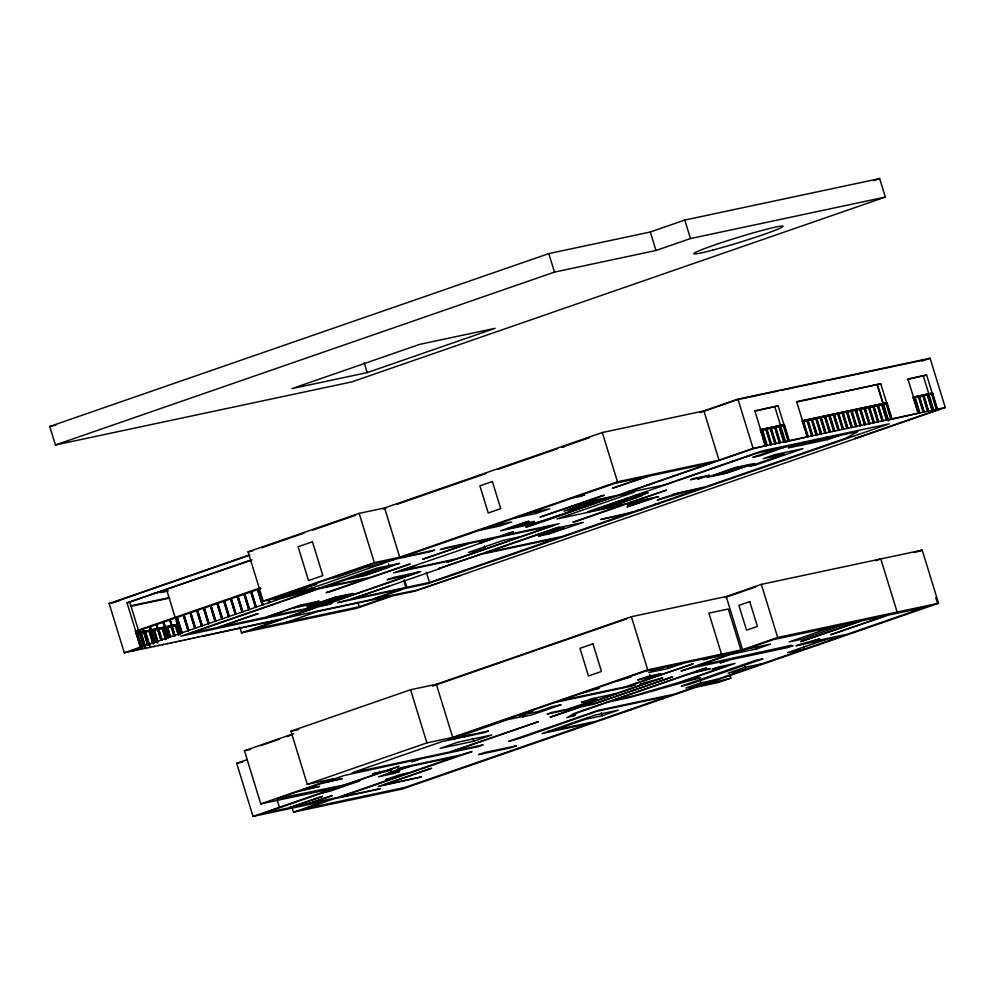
<?xml version="1.0" encoding="UTF-8"?>
<svg xmlns="http://www.w3.org/2000/svg" width="995" height="995" viewBox="0 0 995 995"><rect width="100%" height="100%" fill="white"/><g stroke="black" fill="none" stroke-linecap="round" stroke-linejoin="round"><path stroke-width="1.49" d="M49.75 426.469L548.805 253.601L650.307 231.997L684.784 220.057L879.642 178.578L885.326 197.085L351.795 381.893L55.446 444.964L49.75 426.469L55.832 425.176M55.446 444.964L554.489 272.095L655.991 250.491L690.48 238.551L885.326 197.085M873.784 180.617L879.642 178.578M367.23 372.603L495.087 328.313L419.778 344.345L291.921 388.622L367.23 372.603L364.158 362.64M249.782 554.824L109.139 603.53L124.3 652.795L289.831 595.458L263.227 601.117L248.078 551.852L359.17 513.37L384.58 507.96L602.323 432.539L703.888 410.923L737.942 399.132L930.089 358.237L945.25 407.502L415.35 591.042L392.664 595.881L356.931 608.256L241.511 632.82L239.733 627.024M261.822 547.747L304.084 533.109M312.828 530.074L355.091 515.435M249.558 555.272L115.905 601.565L118.94 600.918M383.349 509.054L385.873 508.184M397.341 504.216L486.207 473.433M497.861 469.391L557.586 448.708M589.438 437.676L561.69 447.29L564.277 446.73M140.656 647.136L127.049 602.895L251.797 559.688M127.049 602.895L251.635 560.11M700.157 412.552L737.183 399.729M754.484 411.308L778.127 405.836L788.873 440.785L788.102 440.984L783.351 425.549L784.533 425.201L761.163 430.188M129.823 602.311L143.429 646.539L140.432 647.185L135.444 631.104L260.192 587.896M260.926 588.431L135.643 631.75L140.867 647.086M921.594 360.874L924.517 359.854L827.84 380.438M922.751 360.775L930.089 358.237M144.511 632.099L145.183 631.862L149.511 645.892M171.327 626.39L171.998 626.154M796.386 402.129L880.762 383.734L891.582 418.92M263.227 601.117L374.319 562.635L399.741 557.225L617.472 481.804L719.037 460.187L753.103 448.397L945.25 407.502M783.786 425.462L760.416 430.437L761.038 429.517L784.334 424.554L789.209 440.661L785.627 441.904L774.881 406.967M760.491 430.425L762.481 429.902L767.232 445.337L765.677 445.76M285.043 595.483L296.734 591.44L313.636 587.846L301.933 591.888L301.025 588.953M907.515 379.493L926.606 374.991L937.141 409.231M143.429 646.539L131.054 650.829L135.992 649.772L131.676 651.277M310.875 588.431L395.376 559.153M760.217 429.803L784.334 424.554M296.299 594.077L303.699 591.515M132.124 651.178L132.795 650.941M136.079 650.332L137.186 650.009M140.469 649.399L141.588 649.076M307.492 591.702L314.905 589.127M144.872 648.466L145.544 648.23L140.792 632.795M318.611 588.343L376.732 568.207L399.592 563.344L389.406 566.876L373.237 570.322L325.315 586.913M890.811 417.639L886.495 403.597L802.306 421.532L802.915 420.611L887.043 402.701L891.918 418.808L888.336 420.052L877.503 384.866M149.262 647.534L150.382 647.198L145.631 631.763M515.398 517.835L536.454 513.358L549.638 508.781L528.594 513.258M802.368 421.507L803.487 421.183L808.238 436.618L785.627 441.904M153.653 646.588L154.772 646.265M158.056 645.655L159.163 645.332M645.083 476.953L612.422 488.271L649.026 476.107M162.446 644.723L163.566 644.399M166.849 643.79L167.956 643.454M171.239 642.857L172.359 642.521M175.642 641.912L176.749 641.588M180.033 640.979L181.152 640.656M184.436 640.046L185.543 639.723M188.826 639.113L189.498 638.877M189.261 639.014L189.945 638.778M193.229 638.168L194.336 637.845M197.619 637.235L198.739 636.912M202.01 636.303L202.694 636.066M202.458 636.203L203.129 635.979M522.213 525.596L534.489 521.355L519.813 524.477M204.435 635.793L282.841 618.529L293.674 615.383M537.822 522.275L575.769 509.788M303.4 604.512L268.103 616.738L323.45 604.96L418.024 572.2M415.611 565.558L400.376 570.844L456.295 558.941L551.665 525.907L496.443 537.661L393.485 572.884L452.016 560.421L447.116 562.113L449.728 561.566L559.19 523.644L501.368 535.944L513.42 531.778L498.619 536.504L445.437 547.835L440.375 549.576L467.016 543.904L422.651 559.277L469.914 543.295L493.57 538.258L479.03 543.295L481.966 542.673M802.107 420.885L887.043 402.701M936.805 409.343L932.054 393.908L913.261 397.913L913.87 396.993L932.589 393L937.477 409.107L933.882 410.35L923.348 376.122M913.261 397.913L914.703 397.502L919.455 412.95M932.589 393L913.062 397.266M241.511 632.82L278.712 619.935L124.3 652.795M289.557 616.253L313.064 608.057L180.916 636.178L312.243 590.682L282.804 597.871M778.028 448.596L752.792 457.327L760.118 455.772L785.366 447.029M441.171 568.145L352.168 599.002L429.529 582.411L557.772 537.996L481.132 554.302L438.409 568.742L556.367 527.872L559.302 527.25L485.908 552.673L562.374 536.404L701.139 488.334L673.205 494.279L705.791 486.717L846.546 437.962L857.864 431.594L757.506 452.961L587.498 511.853L627.136 503.408L666.538 490.1L629.698 502.861L658.59 496.716L624.375 504.714L575.806 521.529L572.884 522.151L622.149 505.087L557.101 518.93L634.424 492.152L617.286 495.796L528.731 526.467L525.795 527.101L538.37 522.736L500.56 530.783L526.392 521.84L529.054 521.268L507.537 528.731L542.685 521.243L612.771 496.965L577.622 504.453L539.912 517.151L601.179 495.933L604.313 495.261L583.132 502.599L617.808 495.224L711.139 462.899L614.823 483.396L576.839 496.555L584.612 494.901L580.508 496.318L572.747 497.973L402.291 557.013L434.641 550.123L429.591 551.877L371.707 564.19L275.515 597.51L370.824 577.224L410.201 563.978L329.407 591.963L326.074 592.672L366.583 578.642L318.524 588.866L190.256 633.305L217.184 627.571L255.926 614.151L258.178 613.666L219.422 627.099L265.404 617.31L300.689 605.084L319.146 601.154L308.35 604.898L292.605 608.243M800.279 443.857L788.413 447.961L827.467 439.653L839.345 435.536M286.684 622.198L320.34 610.544M635.73 502.288L627.609 505.112L639.275 502.624L627.037 506.865L652.334 498.756M551.242 530.049L564.14 527.3L538.618 536.143L548.892 533.954L583.331 522.375L557.523 527.872M675.008 493.893L657.197 500.062L689.373 490.833M410.724 574.724L387.167 579.737L394.455 577.212L420.624 571.64L324.88 604.798L332.031 603.281L327.604 604.811L318.674 606.714L253.7 629.226L359.245 606.763L389.978 596.117L317.405 611.564M293.6 733.713L244.447 750.74L260.789 803.873L333.076 778.824L307.281 784.321L290.938 731.188L410.562 689.759L436.357 684.274L631.377 616.713L726.213 596.527L761.337 584.363L922.203 550.123L938.546 603.256L700.368 685.754L730.877 678.155L729.969 675.195M260.802 745.603L279.321 739.186M286.883 736.574L290.988 735.143M432.514 686.127L537.412 649.785M538.867 649.287L543.966 647.521M545.409 647.024L626.726 618.853M292.107 807.753L293.463 812.181L326.149 800.851L253.028 816.422L236.686 763.289L246.947 759.732M725.119 597.535L755.541 587M875.662 560.72L880.799 558.941L897.142 612.062M918.285 551.479L922.203 550.123M307.281 784.321L426.905 742.879L452.7 737.394L647.72 669.834L742.568 649.66L777.68 637.484L938.546 603.256M452.725 738.626L507.064 719.795L525.248 715.927L524.427 713.266M453.235 739.198L458.322 737.432M663.777 667.384L648.815 672.558L668.404 668.391L683.354 663.205M464.59 736.773L469.677 735.019M525.248 715.927L522.537 716.873L531.915 714.87L561.105 704.758L551.727 706.761L537.138 711.811L518.955 715.679L532.934 710.84L527.624 711.972M650.618 677.172L660.68 673.69L647.571 676.476L637.521 679.958L650.618 677.172L649.785 674.473M253.028 816.422L334.618 788.152L260.789 803.873M714.373 656.613L721.512 654.138L708.9 613.131L728.315 609.002L740.927 650.009L733.775 652.484M473.62 741.263L491.841 734.957L458.247 742.096L440.039 748.402L473.62 741.263L472.724 738.352M568.705 708.875L597.174 699.012L581.403 702.37L592.212 698.627L615.98 693.565M410.052 766.411L388.386 773.911L399.58 771.535L393.846 773.513L378.548 776.772L405.948 767.282L454.964 756.847L337.803 797.43L289.868 807.629L322.467 796.348L287.766 808.089L264.073 813.126L381.234 772.543L386.744 771.374L391.595 769.682L386.097 770.864L399.032 766.374L344.382 784.906L277.145 798.724L297.082 791.821L319.606 786.398L301.846 790.167L319.669 783.998L342.342 778.563L324.221 782.418L344.22 775.491L417.776 759.483L411.408 761.697L414.393 761.063L420.761 758.849L477.762 746.723L483.16 744.845L452.936 751.287L538.382 721.686L449.578 752.021L352.143 772.754L442.315 741.511L483.545 732.743L488.632 730.977L447.402 739.758L555.21 702.408L630.432 686.401L635.531 684.635L628.877 686.053L693.316 663.727L625.345 686.799L560.309 700.642L644.524 671.476L709.559 657.633L703.378 659.772L735.914 652.024L680.99 671.053L690.542 668.254L727.345 660.419L720.082 662.931L730.38 659.772L787.306 647.658L793.065 645.655L786.062 647.148L791.336 645.32L697.992 665.717L773.326 639.623L859.319 621.315L800.652 641.638L862.74 620.594L885.488 615.743L830.676 634.735L888.149 615.184L924.815 607.373L847.516 634.151L810.838 641.962L819.619 638.927L801.833 643.79L796.062 645.792L842.367 635.942L674.399 694.124L598.381 710.293L508.694 741.337L520.696 738.079L597.075 711.251L669.312 695.878L595.881 721.313L547.872 731.536M304.271 804.569L332.143 795.677L309.942 803.363M730.305 654.523L756.598 648.927L770.516 644.101L744.223 649.698M831.633 627.211L789.06 641.949L802.181 639.163L844.743 624.425M677.321 683.465L735.081 663.454L718.353 667.011L712.084 669.187L725.454 666.339L679.324 682.321L633.554 695.878L614.301 699.982L689.062 674.088L710.206 668.739L695.331 671.911L706.475 668.055L703.44 668.702L573.754 713.614L566.851 717.743L575.284 715.218L572.946 715.716L577.672 712.669L608.542 701.972L629.437 697.52L700.468 677.583L684.423 681.003M553.655 730.305L585.433 719.298L602.199 715.728L618.343 710.131L594.736 715.156L542.138 733.526L590.147 723.303L405.226 787.356L305.813 808.512L333.897 798.786L377.839 789.433L380.55 788.5L339.556 797.219L472.04 751.586L459.827 755.168L402.639 767.344L397.776 769.023L403.535 767.792L389.219 772.754L391.644 772.232M825.477 639.536L787.654 652.633L804.557 649.038L803.674 646.153M730.877 678.155L718.303 682.508L696.114 687.234L402.216 789.035L293.463 812.181M914.144 552.573L921.221 550.471M738.7 399.405L777.978 391.047M781 390.401L824.818 381.073M880.762 383.734L796.634 401.644L807.455 436.83M778.127 405.836L754.819 410.798L765.578 445.735M926.606 374.991L907.888 378.971L918.422 413.211M803.04 421.271L887.241 403.348L886.06 403.696L890.811 419.131M914.007 397.652L932.788 393.647L931.606 393.995L936.357 409.43M248.078 551.852L252.506 550.907M888.336 420.052L919.89 412.85L915.139 397.415M933.882 410.35L939.678 409.119L854.966 438.459L857.503 437.924M745.703 456.668L748.514 456.071M730.877 461.804L733.688 461.207M646.29 485.349L649.088 484.752M628.629 491.468L631.439 490.871M152.322 593.816L167.508 590.582M109.139 603.53L115.196 602.249M160.618 592.585L168.18 590.968M633.317 495.97L648.193 492.811L640.046 495.634L625.171 498.793M490.597 526.43L511.728 521.927L500.162 525.932L479.03 530.434M130.444 605.88L169.287 597.609M130.954 606.303L169.784 598.032M630.295 502.313L632.87 501.766M653.74 504.751L658.789 503.669M381.707 563.891L365.463 567.349L337.554 577.013L330.141 578.592M636.489 510.721L641.551 509.651M632.795 512.002L600.744 519.502L627.696 513.768M520.335 536.753L503.259 540.385L468.235 552.524L485.311 548.879L484.428 546.006M309.793 585.645L316.509 584.214L286.162 594.724L279.446 596.154M302.604 591.901L313.811 589.513M275.379 600.433L274.956 597.535M135.444 631.104L136.166 631.638M139.424 632.397L178.267 624.126M138.616 632.671L177.458 624.412M138.131 633.355L176.961 625.084M138.815 633.317L177.645 625.047M389.244 586.154L349.195 599.637L337.566 602.696L401.482 589.09L370.165 599.935L287.356 617.559M174.834 635.258L170.083 619.823L175.02 635.979M460.225 575.533L417.465 590.01L375.749 598.555L404.729 588.518L428.422 583.48L889.169 423.87L762.643 450.797L664.138 484.926L623.828 493.508L752.344 448.994L765.914 445.623L761.038 429.517M161.787 639.847L156.588 624.499L161.824 640.282M307.666 609.923L312.206 608.952M395.363 591.217L399.468 590.333M148.28 644.524L143.093 629.176L148.404 644.723M376.819 597.634L380.936 596.764M290.938 731.188L298.525 729.584M244.447 750.74L250.479 749.459M625.246 678.155L630.954 676.936L616.49 681.189M236.686 763.289L242.656 762.021M591.602 689.809L599.139 688.204L581.739 693.216M762.269 663.69L744.782 667.409L728.191 673.155L745.678 669.436L744.795 666.55M716.425 679.56L700.729 682.906L685.841 688.055L701.537 684.722L700.654 681.849M659.536 699.274L664.262 698.266M578.58 720.753L579.637 720.529M626.639 710.666L631.377 709.659M385.973 770.503L372.254 773.923L382.254 771.784M352.79 782.393L359.668 780.926L329.631 791.336L322.753 792.804M409.256 772.68L399.953 774.657L385.674 779.607L394.978 777.63M927.887 394.704L932.638 410.139M927.651 394.841L931.967 408.87M919.094 396.57L923.845 412.005M918.858 396.719L923.609 412.154M914.442 397.565L919.218 413.087M913.87 396.993L918.758 413.087M915.935 404.816L917.228 409.02M913.335 397.888L917.651 411.918M886.234 402.975L886.433 403.622M877.142 384.754L888.286 420.972M877.938 405.326L882.689 420.773M877.702 405.475L882.453 420.91M935.748 597.697L937.103 602.124M873.548 406.271L878.299 421.706M873.311 406.408L878.063 421.843M873.896 422.639L869.145 407.204L868.473 407.44L873.224 422.875L874.344 422.539L869.593 407.104L868.921 407.341L873.66 422.775M864.754 408.137L869.506 423.571M864.518 408.273L869.269 423.721M860.364 409.069L865.103 424.504M860.128 409.219L864.866 424.654M860.712 425.45L855.961 410.015L855.29 410.238L860.041 425.673L861.148 425.35L856.396 409.915L855.725 410.151L860.476 425.586M851.571 410.947L856.309 426.382M851.334 411.084L856.086 426.519M847.168 411.88L851.919 427.315M846.932 412.017L851.683 427.452M843.213 412.726L847.964 428.161L846.844 428.484L842.106 413.049L842.777 412.813L847.529 428.248M842.541 412.962L847.292 428.397M838.375 413.746L843.126 429.193L842.454 429.417L837.703 413.982L838.822 413.659L843.561 429.094L842.889 429.33L838.138 413.895M833.984 414.691L838.735 430.126M833.748 414.828L838.499 430.263M834.332 431.059L829.581 415.624L828.91 415.86L833.661 431.295L834.78 430.972L830.029 415.524L829.357 415.761L834.096 431.196M825.191 416.557L829.942 431.992L829.27 432.228L824.519 416.793L825.626 416.47L830.377 431.905L829.706 432.141L824.954 416.694M820.8 417.49L825.539 432.924M820.564 417.639L825.303 433.074M826.571 436.743L827.467 439.653M821.149 433.87L816.397 418.435L815.726 418.659L820.477 434.094L821.584 433.77L816.833 418.335L816.161 418.572L820.912 434.007M812.007 419.368L816.746 434.803L816.074 435.039L811.323 419.604L812.442 419.268L817.193 434.703L816.522 434.939L811.771 419.504M807.604 420.3L812.355 435.735M807.368 420.437L812.119 435.872M802.915 420.611L807.791 436.705M804.532 427.029L806.696 434.044M802.803 422.912L804.955 429.927M805.826 432.738L807.119 436.942M784.023 425.325L788.774 440.76M783.525 424.84L788.537 440.897M779.632 426.258L784.383 441.693M779.396 426.395L784.147 441.83M775.229 427.191L779.981 442.626M775.005 427.328L779.744 442.763M766.448 429.056L771.187 444.504M766.212 429.206L770.951 444.641M826.298 627.658L827.168 630.507M762.046 430.002L766.797 445.437M761.809 430.138L763.973 437.153M761.598 430.089L766.349 445.524M761.809 431.631L766.125 445.673M761.797 433.136L763.949 440.151M760.914 431.818L762.22 436.034M763.078 438.845L765.242 445.859M684.784 220.057L690.48 238.551M737.942 399.132L753.103 448.397M761.337 584.363L777.68 637.484M650.307 231.997L655.991 250.491M703.888 410.923L719.037 460.187M755.727 646.066L756.598 648.927M726.213 596.527L742.568 649.66M716.213 679.237L717.121 682.184M548.805 253.601L554.489 272.095M602.323 432.539L617.472 481.804M667.508 665.468L668.404 668.391M631.377 616.713L647.72 669.834M548.096 531.33L548.892 533.954M601.279 712.781L602.199 715.728M535.534 510.385L536.454 513.358M426.407 572.274L429.529 582.411M384.58 507.96L399.741 557.225M404.567 580.01L406.793 587.249M436.357 684.274L452.7 737.394M403.671 580.321L405.91 587.56M388.535 564.053L389.406 566.876M359.17 513.37L374.319 562.635M410.562 689.759L426.905 742.879M357.914 602.41L359.245 606.763M275.627 597.298L276.498 600.109L275.192 597.398M268.886 599.637L269.744 602.448L268.439 599.736M268.202 599.873L269.073 602.684L267.767 599.973M277.132 799.905L279.408 807.281M166.65 589.811L180.468 634.735M178.988 633.641L176.401 625.221L175.282 625.544L178.304 635.37M175.966 625.308L178.553 633.728M175.729 625.445L178.752 635.27M174.585 636.066L171.563 626.241L170.891 626.477L173.914 636.303M170.63 636.912L167.608 627.086L166.488 627.41L169.511 637.235M167.172 627.186L170.195 636.999M166.936 627.323L169.958 637.148M166.24 637.845L163.217 628.019L162.098 628.355L165.556 639.574M162.77 628.119L166.227 639.35M162.533 628.255L165.556 638.081M158.814 628.964L162.272 640.183M158.13 630.693L160.73 639.113M157.869 641.116L154.424 629.897L153.305 630.221L157.185 642.857M153.976 629.984L157.869 642.621M153.74 630.133L157.198 641.352M153.914 643.454L150.021 630.83L148.914 631.153L152.795 643.79M149.586 630.929L153.466 643.554M149.349 631.066L153.23 643.69M145.817 634.81L147.969 641.825M140.556 632.932L145.307 648.367L145.979 648.143L141.228 632.696L140.121 633.031L144.001 645.655M312.455 541.778L298.114 546.752L308.525 580.558L322.853 575.595L312.455 541.778M492.376 481.518L479.888 485.846L488.234 512.972L500.721 508.644L492.376 481.518M766.884 428.969L765.764 429.293L770.516 444.728L771.635 444.404L766.884 428.969M770.839 428.124L770.167 428.36L774.918 443.795L775.59 443.559L770.839 428.124M771.274 428.037L770.603 428.26L775.354 443.708L776.025 443.471L771.274 428.037M775.677 427.091L774.558 427.427L779.309 442.862L780.428 442.539L775.677 427.091M780.068 426.158L778.961 426.494L783.699 441.929L784.819 441.593L780.068 426.158M373.224 570.62L349.382 578.879L364.916 575.57L388.759 567.312L373.224 570.62M808.052 420.213L806.933 420.537L811.684 435.972L812.791 435.648L808.052 420.213M372.068 571.304L354.829 577.274L366.06 574.886L383.299 568.916L372.068 571.304M821.236 417.402L820.116 417.726L824.867 433.161L825.987 432.837L821.236 417.402M834.419 414.592L833.312 414.927L838.051 430.362L839.171 430.027L834.419 414.592M847.616 411.793L846.496 412.117L851.247 427.551L852.354 427.228L847.616 411.793M852.006 410.848L850.887 411.184L855.638 426.619L856.757 426.283L852.006 410.848M587.672 502.91L563.854 511.156L579.364 507.848L603.181 499.602L587.672 502.91M586.503 503.594L569.364 509.539L580.533 507.164L597.684 501.219L586.503 503.594M860.799 408.982L859.68 409.306L864.431 424.741L865.55 424.417L860.799 408.982M865.19 408.049L864.083 408.373L868.834 423.808L869.941 423.484L865.19 408.049M873.983 406.171L872.876 406.495L877.627 421.942L878.734 421.606L873.983 406.171M878.386 405.239L877.267 405.562L882.018 420.997L883.137 420.674L878.386 405.239M882.341 404.393L881.669 404.629L886.408 420.064L887.092 419.828L882.341 404.393M882.776 404.306L882.105 404.542L886.856 419.977L887.528 419.741L882.776 404.306M334.929 597.261L306.908 606.962L325.166 603.069L353.175 593.368L334.929 597.261M333.673 598.007L312.853 605.209L326.422 602.323L347.23 595.122L333.673 598.007M919.542 396.483L918.422 396.806L923.173 412.241L924.28 411.918L919.542 396.483M923.497 395.637L922.813 395.873L927.564 411.308L928.248 411.072L923.497 395.637M923.932 395.55L923.26 395.774L928.012 411.209L928.683 410.985L923.932 395.55M625.134 499.279L598.766 508.408L615.942 504.751L642.31 495.622L625.134 499.279M623.989 499.95L604.152 506.828L617.074 504.079L636.924 497.201L623.989 499.95M928.335 394.605L927.216 394.94L931.967 410.375L933.074 410.039L928.335 394.605M693.95 478.533L690.505 479.727L703.527 476.953L697.644 478.993L700.206 478.446L709.534 475.212L693.95 478.533M735.827 467.439L707.109 477.389L725.828 473.396L754.546 463.446L735.827 467.439M734.708 468.11L712.432 475.821L726.947 472.737L749.223 465.013L734.708 468.11M774.807 454.628L763.128 458.683L784.508 454.13L749.247 466.344L755.939 464.914L802.89 448.658L774.807 454.628M592.958 643.827L579.961 648.33L588.468 675.966L601.465 671.463L592.958 643.827M749.757 601.627L738.912 605.383L746.548 630.171L757.394 626.415L749.757 601.627M552.051 712.42L547.2 714.099L577.884 707.569L550.061 717.208L581.105 706.885L593.48 704.249L672.471 676.886L596.876 702.88L580.508 706.363L662.72 677.893L645.009 682.62L639.922 684.386L646.601 682.956L576.702 707.171L552.051 712.42M429.43 768.799L378.15 786.56L421.432 776.896L383.821 784.893L431.668 768.314L429.43 768.799M484.453 752.593L478.62 754.62L510.534 747.817L516.38 745.802L484.453 752.593M755.18 660.506L681.276 686.102L689.013 684.448L762.916 658.852L755.18 660.506M258.252 589.351L262.991 604.786L258.252 589.351M257.568 589.575L262.319 605.022L257.568 589.575M250.827 591.913L255.578 607.36L250.827 591.913M251.499 591.689L256.25 607.124L251.499 591.689M244.073 594.251L248.825 609.686L244.073 594.251M244.758 594.027L249.496 609.462L244.758 594.027M237.332 596.59L242.083 612.024L237.332 596.59M238.004 596.353L242.755 611.801L238.004 596.353M231.263 598.692L236.002 614.139L231.263 598.692M230.579 598.928L235.33 614.363L230.579 598.928M223.838 601.266L228.589 616.701L223.838 601.266M224.509 601.03L229.26 616.465L224.509 601.03M217.084 603.604L221.835 619.039L217.084 603.604M217.756 603.368L222.507 618.803L217.756 603.368M210.343 605.943L215.094 621.377L210.343 605.943M211.015 605.706L215.766 621.141L211.015 605.706M204.261 608.044L209.012 623.479L204.261 608.044M203.589 608.281L208.341 623.716L203.589 608.281M196.848 610.619L201.587 626.054L196.848 610.619M197.52 610.383L202.271 625.818L197.52 610.383M190.095 612.957L194.846 628.392L190.095 612.957M190.766 612.721L195.517 628.156L190.766 612.721M183.354 615.296L188.092 630.731L183.354 615.296M184.025 615.059L188.776 630.494L184.025 615.059M177.272 617.397L182.023 632.832L177.272 617.397M176.6 617.634L181.351 633.069L176.6 617.634M169.859 619.972L174.598 635.407L169.859 619.972M163.105 622.298L167.857 637.745L163.105 622.298M163.777 622.074L168.528 637.509L163.777 622.074M156.352 624.636L161.103 640.071L156.352 624.636M150.282 626.75L155.033 642.185L150.282 626.75M149.611 626.974L154.362 642.409L149.611 626.974M142.857 629.313L147.608 644.748L142.857 629.313M136.8 631.415L141.551 646.85L136.8 631.415M712.607 250.131A46.69 2.612 -17.1 0 0 782.804 226.636A46.69 2.612 -17.1 0 0 719.683 243.253A46.69 2.612 -17.1 0 0 712.607 250.131"/></g></svg>
